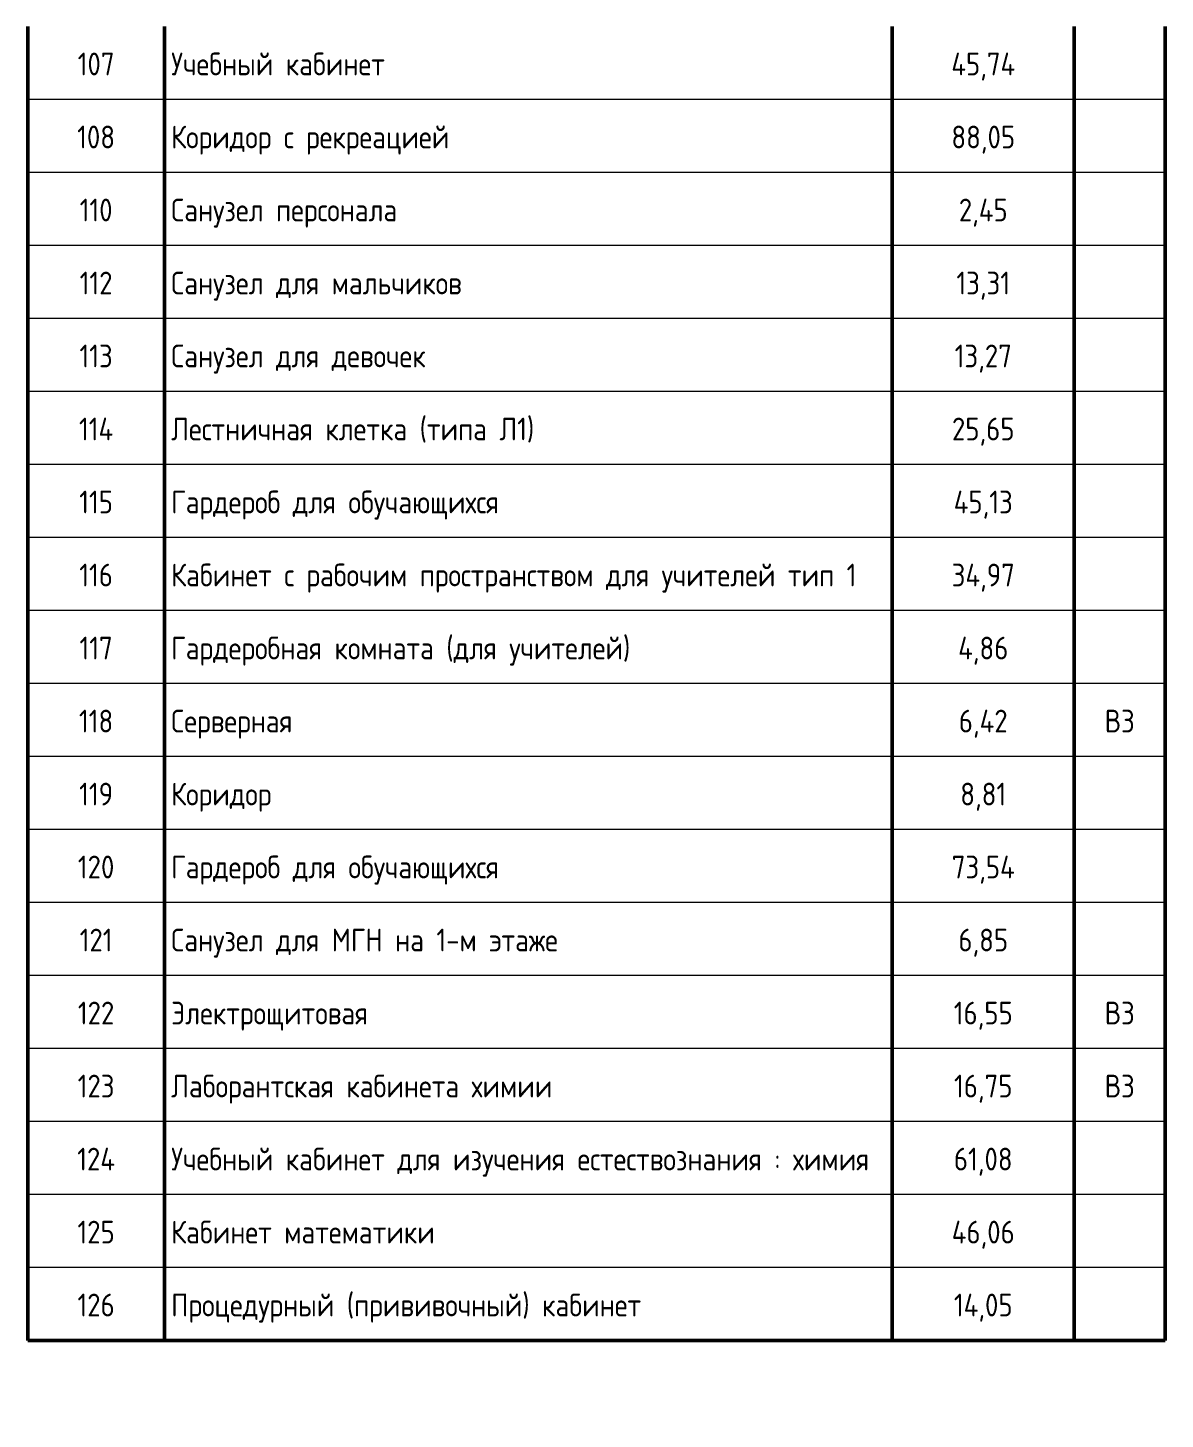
# Model space of a CAD drawing. Header units: millimetres. Extents: x -421858 to 614926, y -468665 to 141641.
# Drawn here: x 1209 to 13709, y 11098 to 26380 of the extents above; entities that cross this region are included whole.
import ezdxf

# ---------------------------------------------------------------- set-up
doc = ezdxf.new("R2010")
doc.units = ezdxf.units.MM
for name, color, linetype, lineweight in [('A-_ANOTTEXT_T', 7, 'Continuous', 9), ('Графика', 7, 'Continuous', 20), ('Линии', 252, 'Continuous', 9)]:
    doc.layers.add(name, color=color, linetype=linetype, lineweight=lineweight)
doc.styles.add('GOST 2.304 type A_1', font='', dxfattribs={"height": 350})
doc.styles.add('GOST Common_8', font='', dxfattribs={"width": 0.9, "height": 3.5})
doc.styles.get('GOST 2.304 type A_1').set_extended_font_data('GOST 2.304 type A')
doc.styles.get('GOST Common_8').set_extended_font_data('GOST type B')

# ---------------------------------------------------------------- blocks, each defined once
blk = doc.blocks.new('1 этаж')
at = {"layer": 'Линии', "color": 251, "lineweight": 50, "true_color": 0x636466}
for p, q in [((1209, 26395), (1209, 25593)), ((2709, 26395), (2709, 25593)), ((10709, 26395), (10709, 25593)), ((12709, 26395), (12709, 25593)), ((13709, 26395), (13709, 25593)), ((1209, 25593), (1209, 24792)), ((2709, 25593), (2709, 24792)), ((10709, 25593), (10709, 24792)), ((12709, 25593), (12709, 24792)), ((13709, 25593), (13709, 24792)), ((1209, 24792), (1209, 23990)), ((1209, 24792), (1209, 23990)), ((2709, 24792), (2709, 23990)), ((2709, 24792), (2709, 23990)), ((10709, 24792), (10709, 23990)), ((10709, 24792), (10709, 23990)), ((12709, 24792), (12709, 23990)), ((12709, 24792), (12709, 23990)), ((13709, 24792), (13709, 23990)), ((1209, 23990), (1209, 23188)), ((2709, 23990), (2709, 23188)), ((10709, 23990), (10709, 23188)), ((12709, 23990), (12709, 23188)), ((13709, 23990), (13709, 23188)), ((1209, 23188), (1209, 22386)), ((2709, 23188), (2709, 22386)), ((10709, 23188), (10709, 22386)), ((12709, 23188), (12709, 22386)), ((13709, 23188), (13709, 22386)), ((1209, 22386), (1209, 21584)), ((2709, 22386), (2709, 21584)), ((10709, 22386), (10709, 21584)), ((12709, 22386), (12709, 21584)), ((13709, 22386), (13709, 21584)), ((1209, 21584), (1209, 20782)), ((2709, 21584), (2709, 20782)), ((10709, 21584), (10709, 20782)), ((12709, 21584), (12709, 20782)), ((13709, 21584), (13709, 20782)), ((1209, 20782), (1209, 19980)), ((2709, 20782), (2709, 19980)), ((10709, 20782), (10709, 19980)), ((12709, 20782), (12709, 19980)), ((13709, 20782), (13709, 19980)), ((1209, 19980), (1209, 19179)), ((2709, 19980), (2709, 19179)), ((10709, 19980), (10709, 19179)), ((12709, 19980), (12709, 19179)), ((13709, 19980), (13709, 19179)), ((1209, 19179), (1209, 18377)), ((2709, 19179), (2709, 18377)), ((10709, 19179), (10709, 18377)), ((12709, 19179), (12709, 18377)), ((13709, 19179), (13709, 18377)), ((1209, 18377), (1209, 17575)), ((2709, 18377), (2709, 17575)), ((10709, 18377), (10709, 17575)), ((12709, 18377), (12709, 17575)), ((13709, 18377), (13709, 17575)), ((1209, 17575), (1209, 16773)), ((1209, 17575), (1209, 16773)), ((2709, 17575), (2709, 16773)), ((2709, 17575), (2709, 16773)), ((10709, 17575), (10709, 16773)), ((10709, 17575), (10709, 16773)), ((12709, 17575), (12709, 16773)), ((12709, 17575), (12709, 16773)), ((13709, 17575), (13709, 16773)), ((13709, 17575), (13709, 16773)), ((1209, 16773), (1209, 15971)), ((2709, 16773), (2709, 15971)), ((10709, 16773), (10709, 15971)), ((12709, 16773), (12709, 15971)), ((13709, 16773), (13709, 15971)), ((1209, 15971), (1209, 15169)), ((2709, 15971), (2709, 15169)), ((10709, 15971), (10709, 15169)), ((12709, 15971), (12709, 15169)), ((13709, 15971), (13709, 15169)), ((1209, 15169), (1209, 14368)), ((2709, 15169), (2709, 14368)), ((10709, 15169), (10709, 14368)), ((12709, 15169), (12709, 14368)), ((13709, 15169), (13709, 14368)), ((1209, 14368), (1209, 13566)), ((2709, 14368), (2709, 13566)), ((10709, 14368), (10709, 13566)), ((12709, 14368), (12709, 13566)), ((13709, 14368), (13709, 13566)), ((1209, 13566), (1209, 12764)), ((2709, 13566), (2709, 12764)), ((10709, 13566), (10709, 12764)), ((12709, 13566), (12709, 12764)), ((13709, 13566), (13709, 12764)), ((1209, 12764), (1209, 11962)), ((2709, 12764), (2709, 11962)), ((10709, 12764), (10709, 11962)), ((12709, 12764), (12709, 11962)), ((13709, 12764), (13709, 11962)), ((2709, 11962), (1209, 11962)), ((10709, 11962), (2709, 11962)), ((12709, 11962), (10709, 11962)), ((13709, 11962), (12709, 11962))]:
    blk.add_line(p, q, dxfattribs=at)
at = {"layer": 'Линии', "color": 251, "lineweight": 20, "true_color": 0x636466}
for p, q in [((2709, 25593), (1209, 25593)), ((10709, 25593), (2709, 25593)), ((12709, 25593), (10709, 25593)), ((13709, 25593), (12709, 25593)), ((2709, 24792), (1209, 24792)), ((2709, 24792), (1209, 24792)), ((10709, 24792), (2709, 24792)), ((10709, 24792), (2709, 24792)), ((12709, 24792), (10709, 24792)), ((12709, 24792), (10709, 24792)), ((13709, 24792), (12709, 24792)), ((2709, 23990), (1209, 23990)), ((10709, 23990), (2709, 23990)), ((12709, 23990), (10709, 23990)), ((13709, 23990), (12709, 23990)), ((2709, 23188), (1209, 23188)), ((10709, 23188), (2709, 23188)), ((12709, 23188), (10709, 23188)), ((13709, 23188), (12709, 23188)), ((2709, 22386), (1209, 22386)), ((10709, 22386), (2709, 22386)), ((12709, 22386), (10709, 22386)), ((13709, 22386), (12709, 22386)), ((2709, 21584), (1209, 21584)), ((10709, 21584), (2709, 21584)), ((12709, 21584), (10709, 21584)), ((13709, 21584), (12709, 21584)), ((2709, 20782), (1209, 20782)), ((10709, 20782), (2709, 20782)), ((12709, 20782), (10709, 20782)), ((13709, 20782), (12709, 20782)), ((2709, 19980), (1209, 19980)), ((10709, 19980), (2709, 19980)), ((12709, 19980), (10709, 19980)), ((13709, 19980), (12709, 19980)), ((2709, 19179), (1209, 19179)), ((10709, 19179), (2709, 19179)), ((12709, 19179), (10709, 19179)), ((13709, 19179), (12709, 19179)), ((2709, 18377), (1209, 18377)), ((10709, 18377), (2709, 18377)), ((12709, 18377), (10709, 18377)), ((13709, 18377), (12709, 18377)), ((2709, 17575), (1209, 17575)), ((2709, 17575), (1209, 17575)), ((10709, 17575), (2709, 17575)), ((10709, 17575), (2709, 17575)), ((12709, 17575), (10709, 17575)), ((12709, 17575), (10709, 17575)), ((13709, 17575), (12709, 17575)), ((13709, 17575), (12709, 17575)), ((2709, 16773), (1209, 16773)), ((10709, 16773), (2709, 16773)), ((12709, 16773), (10709, 16773)), ((13709, 16773), (12709, 16773)), ((2709, 15971), (1209, 15971)), ((10709, 15971), (2709, 15971)), ((12709, 15971), (10709, 15971)), ((13709, 15971), (12709, 15971)), ((2709, 15169), (1209, 15169)), ((10709, 15169), (2709, 15169)), ((12709, 15169), (10709, 15169)), ((13709, 15169), (12709, 15169)), ((2709, 14368), (1209, 14368)), ((10709, 14368), (2709, 14368)), ((12709, 14368), (10709, 14368)), ((13709, 14368), (12709, 14368)), ((2709, 13566), (1209, 13566)), ((10709, 13566), (2709, 13566)), ((12709, 13566), (10709, 13566)), ((13709, 13566), (12709, 13566)), ((2709, 12764), (1209, 12764)), ((10709, 12764), (2709, 12764)), ((12709, 12764), (10709, 12764)), ((13709, 12764), (12709, 12764))]:
    blk.add_line(p, q, dxfattribs=at)
at = {"layer": 'Графика', "color": 251, "true_color": 0x636466, "char_height": 250, "line_spacing_factor": 1.022761, "style": 'GOST Common_8'}
for s, insert, width, attachment_point in [('107', (1959, 26108), 509.89, 2), ('Учебный кабинет', (2784, 26108), 4302.35, 1), ('45,74', (11709, 26108), 896.07, 2), ('108', (1959, 25306), 509.89, 2), ('Коридор с рекреацией', (2784, 25306), 6797.47, 1), ('88,05', (11709, 25306), 868.92, 2), ('110', (1959, 24504), 458.6, 2), ('Санузел персонала', (2784, 24504), 3131.72, 1), ('2,45', (11709, 24504), 681.86, 2), ('112', (1959, 23702), 458.6, 2), ('Санузел для мальчиков', (2784, 23702), 6752.21, 1), ('13,31', (11709, 23702), 739.18, 2), ('113', (1959, 22901), 458.6, 2), ('Санузел для девочек', (2784, 22901), 6323.79, 1), ('13,27', (11709, 22901), 790.47, 2), ('114', (1959, 22099), 485.75, 2), ('Лестничная клетка (типа Л1)', (2784, 22099), 4836.37, 1), ('25,65', (11709, 22099), 841.76, 2), ('115', (1959, 21297), 458.6, 2), ('Гардероб для обучающихся', (2784, 21297), 7735.78, 1), ('45,13', (11709, 21297), 817.63, 2), ('116', (1959, 20495), 458.6, 2), ('Кабинет с рабочим пространством для учителей тип 1', (2784, 20495), 9008.99, 1), ('34,97', (11709, 20495), 868.92, 2), ('Гардеробная комната (для учителей)', (2784, 19693), 6166.9, 1), ('117', (1959, 19693), 458.6, 2), ('4,86', (11709, 19693), 681.86, 2), ('118', (1959, 18891), 458.6, 2), ('Серверная', (2784, 18891), 1710.68, 1), ('6,42', (11709, 18891), 681.86, 2), ('В3', (13209, 18891), 401.27, 2), ('119', (1959, 18089), 458.6, 2), ('Коридор', (2784, 18089), 1819.3, 1), ('8,81', (11709, 18089), 603.41, 2), ('120', (1959, 17288), 509.89, 2), ('Гардероб для обучающихся', (2784, 17288), 9199.06, 1), ('73,54', (11709, 17288), 868.92, 2), ('121', (1959, 16486), 458.6, 2), ('Санузел для МГН на 1-м этаже', (2784, 16486), 5005.33, 1), ('6,85', (11709, 16486), 654.71, 2), ('122', (1959, 15684), 509.89, 2), ('Электрощитовая', (2784, 15684), 2863.2, 1), ('16,55', (11709, 15684), 790.47, 2), ('В3', (13209, 15684), 401.27, 2), ('123', (1959, 14882), 509.89, 2), ('Лаборантская кабинета химии', (2784, 14882), 5138.08, 1), ('16,75', (11709, 14882), 790.47, 2), ('В3', (13209, 14882), 401.27, 2), ('124', (1959, 14080), 537.04, 2), ('Учебный кабинет для изучения естествознания : химия', (2784, 14080), 9099.5, 1), ('61,08', (11709, 14080), 790.47, 2), ('125', (1959, 13278), 509.89, 2), ('Кабинет математики', (2784, 13278), 3599.37, 1), ('46,06', (11709, 13278), 868.92, 2), ('126', (1959, 12477), 509.89, 2), ('Процедурный (прививочный) кабинет', (2784, 12477), 6019.06, 1), ('14,05', (11709, 12477), 817.63, 2)]:
    blk.add_mtext(s, dxfattribs=dict(at, insert=insert, width=width, attachment_point=attachment_point))

msp = doc.modelspace()

# ---------------------------------------------------------------- block references
msp.add_blockref('1 этаж', (0, 0))

# ---------------------------------------------------------------- texts
at = {"layer": 'A-_ANOTTEXT_T', "insert": (12002, 11098), "char_height": 350, "width": 168.35, "attachment_point": 1, "style": 'GOST 2.304 type A_1'}
msp.add_mtext('\\fGOST 2.304 type A|b0|i0|c204|p34|; ', dxfattribs=at)

doc.saveas('drawing.dxf')
